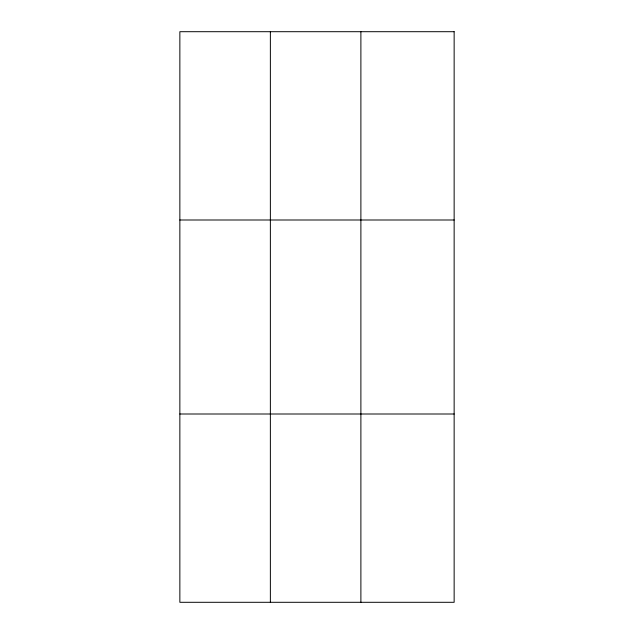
<?xml version="1.0" encoding="UTF-8"?>
<svg xmlns="http://www.w3.org/2000/svg" width="634" height="634" viewBox="0 0 634 634"><rect width="100%" height="100%" fill="white"/><g stroke="black" fill="none" stroke-linecap="round" stroke-linejoin="round"><path stroke-width="0.95" d="M270.369 31.7L270.369 602.3M360.889 31.7L360.889 602.3M179.858 219.998L454.142 219.998M179.858 414.002L454.142 414.002M454.142 31.7L454.142 602.3L179.858 602.3L179.858 31.7L454.142 31.7"/></g></svg>
